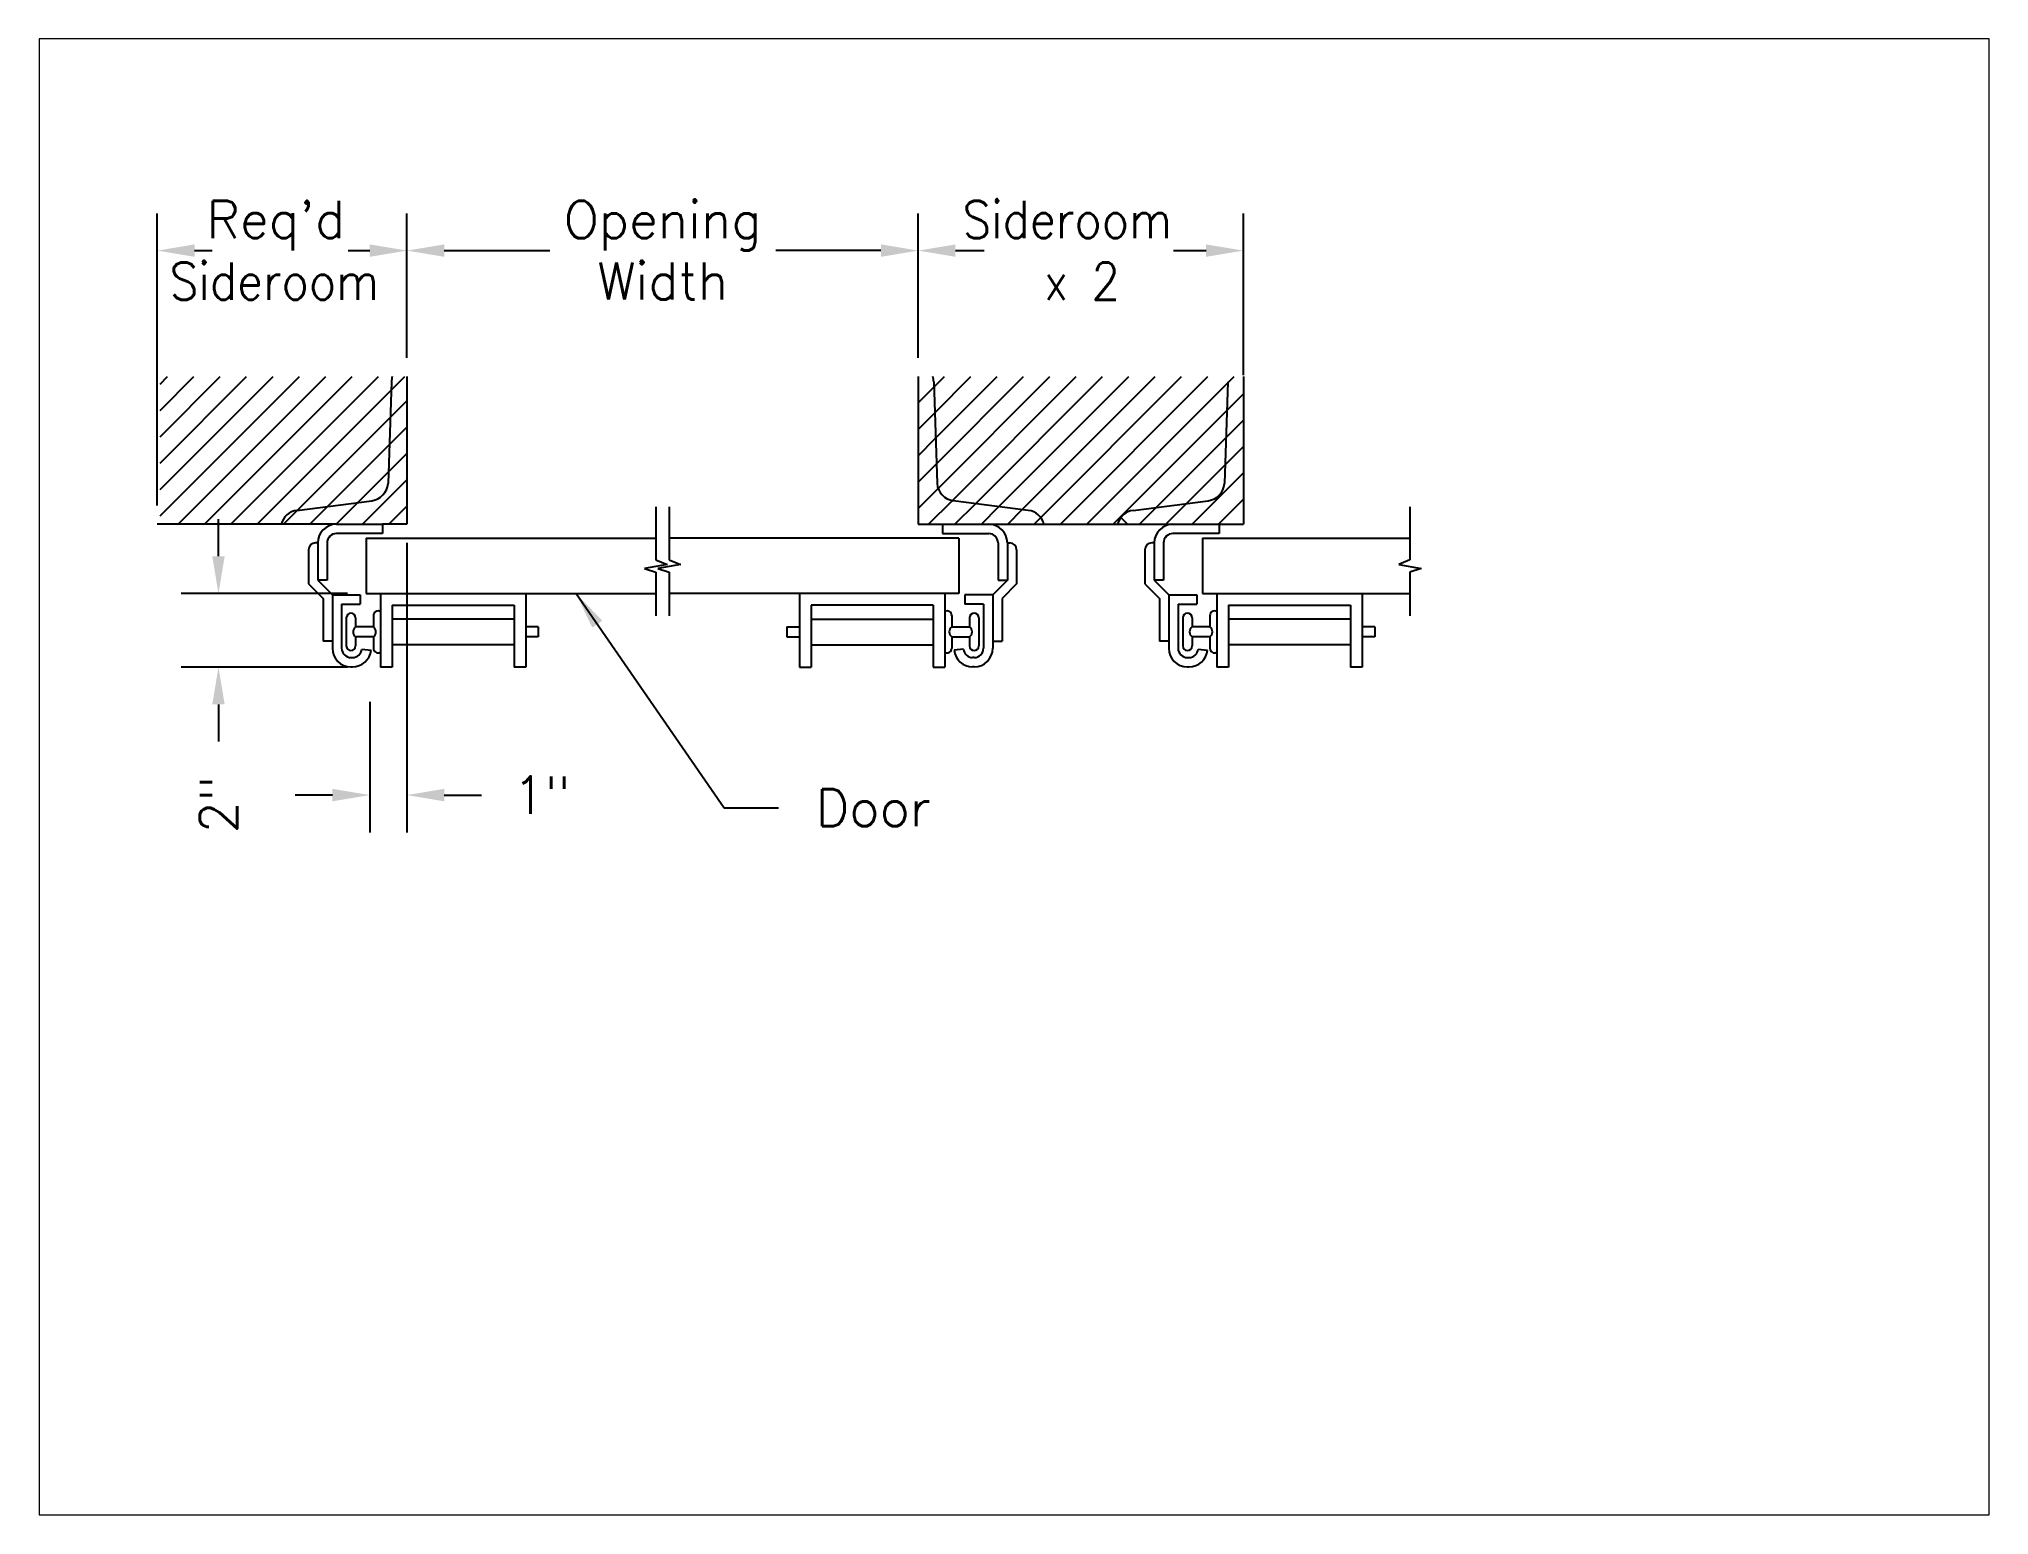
# Paper-space layout 'Layout1' of a CAD drawing. Extents: x 1.05 to 9.44, y 0.79 to 7.14.
# The model-space entities are those that its viewports show. They can reach past a viewport. Long polylines and large blocks are cut down to what shows.
import ezdxf

# ---------------------------------------------------------------- set-up
doc = ezdxf.new("R2010")
doc.units = 0
doc.header["$MEASUREMENT"] = 0
doc.layers.get('0').update_dxf_attribs({"linetype": 'CONTINUOUS'})
doc.layers.get('DEFPOINTS').update_dxf_attribs({"linetype": 'CONTINUOUS'})
doc.layers.add('AM_VIEWS', color=1, linetype='CONTINUOUS', lineweight=15, plot=False)
for name, color, linetype in [('R-ANNO-DIMS', 3, 'CONTINUOUS'), ('R-ANNO-TEXT', 6, 'CONTINUOUS'), ('R-SCAD-DET1', 1, 'CONTINUOUS'), ('R-SCAD-DET2', 4, 'CONTINUOUS'), ('R-SCAD-DET3', 5, 'CONTINUOUS')]:
    doc.layers.add(name, color=color, linetype=linetype)
doc.styles.add('ROMANS', font='romans')
doc.dimstyles.new('SCADARCH', dxfattribs={"dimscale": 8, "dimtxt": 0.125, "dimasz": 0.125, "dimexe": 0.125, "dimexo": 0.0625, "dimgap": 0.125, "dimtad": 0, "dimdec": 4, "dimzin": 3, "dimdsep": 46, "dimlunit": 4, "dimtxsty": 'ROMANS', "dimblk2": 'OBLIQUE', "dimcen": 0.1875, "dimclrd": 256, "dimclre": 256, "dimclrt": 256, "dimadec": 0, "dimazin": 0, "dimtfac": 1, "dimtdec": 4, "dimtofl": 0, "dimtmove": 0, "dimatfit": 3, "dimfxl": 0, "dimfrac": 1, "dimtolj": 1, "dimtzin": 3, "dimarcsym": 0})

# ---------------------------------------------------------------- blocks, each defined once
blk = doc.blocks.new('*D12')
at = {"layer": 'DEFPOINTS', "color": 0}
for p in [(52.991, 40.291), (49.027, 38.316), (52.991, 38.316)]:
    blk.add_point(p, dxfattribs=at)
at = {"layer": 'R-ANNO-DIMS', "lineweight": -2}
for p, q in [((49.027, 41.291), (49.027, 42.291)), ((52.491, 40.291), (48.027, 40.291)), ((52.491, 38.316), (48.027, 38.316)), ((49.027, 37.316), (49.027, 36.316))]:
    blk.add_line(p, q, dxfattribs=at)
at = {"layer": 'R-ANNO-DIMS'}
for points in [[(48.86, 41.291), (49.193, 41.291), (49.027, 40.291)], [(48.86, 37.316), (49.193, 37.316), (49.027, 38.316)]]:
    blk.add_solid(points, dxfattribs=at)
at = {"layer": 'R-ANNO-DIMS', "insert": (49.027, 34.625), "char_height": 1, "attachment_point": 5, "rotation": 90, "style": 'ROMANS'}
blk.add_mtext('\\A1;2"', dxfattribs=at)
blk = doc.blocks.new('_Oblique')
at = {"color": 0, "linetype": 'ByBlock', "lineweight": -2}
blk.add_line((-0.5, -0.5), (0.5, 0.5), dxfattribs=at)
blk = doc.blocks.new('*D13')
at = {"layer": 'DEFPOINTS', "color": 0}
for p in [(54.086, 42.15), (53.086, 37.882), (53.086, 34.88)]:
    blk.add_point(p, dxfattribs=at)
at = {"layer": 'R-ANNO-DIMS', "lineweight": -2}
for p, q in [((54.086, 41.65), (54.086, 33.88)), ((53.086, 37.382), (53.086, 33.88)), ((52.086, 34.88), (51.086, 34.88)), ((55.086, 34.88), (56.086, 34.88))]:
    blk.add_line(p, q, dxfattribs=at)
at = {"layer": 'R-ANNO-DIMS'}
for points in [[(52.086, 35.047), (52.086, 34.713), (53.086, 34.88)], [(55.086, 35.047), (55.086, 34.713), (54.086, 34.88)]]:
    blk.add_solid(points, dxfattribs=at)
at = {"layer": 'R-ANNO-DIMS', "insert": (57.705, 34.88), "char_height": 1, "attachment_point": 5, "style": 'ROMANS'}
blk.add_mtext('\\A1;1"', dxfattribs=at)

msp = doc.modelspace()

# ---------------------------------------------------------------- linework, layer by layer
at = {"layer": 'R-ANNO-DIMS'}
for p, q in [((47.3832, 42.64983), (47.3832, 50.49545)), ((54.08575, 46.61324), (54.08575, 50.49545)), ((54.08575, 46.61324), (54.08575, 50.49545)), ((67.81177, 46.61324), (67.81177, 50.49545)), ((67.81177, 46.61324), (67.81177, 50.49545)), ((76.54151, 46.14945), (76.54151, 50.49545)), ((48.3832, 49.49545), (48.85931, 49.49545)), ((52.51067, 49.49545), (53.08575, 49.49545)), ((55.08575, 49.49545), (57.92525, 49.49545)), ((66.81177, 49.49545), (63.98848, 49.49545)), ((68.81177, 49.49545), (69.58641, 49.49545)), ((74.66921, 49.49545), (75.54151, 49.49545))]:
    msp.add_line(p, q, dxfattribs=at)
for points in [[(48.3832, 49.66212), (48.3832, 49.32879), (47.3832, 49.49545)], [(53.08575, 49.66212), (53.08575, 49.32879), (54.08575, 49.49545)], [(55.08575, 49.66212), (55.08575, 49.32879), (54.08575, 49.49545)], [(66.81177, 49.66212), (66.81177, 49.32879), (67.81177, 49.49545)], [(68.81177, 49.66212), (68.81177, 49.32879), (67.81177, 49.49545)], [(75.54151, 49.66212), (75.54151, 49.32879), (76.54151, 49.49545)]]:
    msp.add_solid(points, dxfattribs=at)
at = {"layer": 'R-SCAD-DET1'}
for p, q in [((54.08575, 46.11324), (54.08575, 42.14983)), ((67.81177, 46.11324), (67.81177, 42.14983)), ((76.54151, 46.11324), (76.54151, 42.14983)), ((52.19291, 42.14983), (47.3832, 42.14983)), ((54.08575, 42.14983), (53.43104, 42.14983)), ((67.81177, 42.14983), (68.46648, 42.14983)), ((69.70461, 42.14983), (74.64867, 42.14983)), ((75.8868, 42.14983), (76.54151, 42.14983)), ((51.69291, 41.64983), (51.63041, 41.64983)), ((52.99095, 41.77961), (52.99095, 40.29051)), ((52.99095, 41.77961), (60.76811, 41.77961)), ((68.90657, 41.77961), (61.1294, 41.77961)), ((68.90657, 41.77961), (68.90657, 40.29051)), ((75.44671, 41.77961), (75.44671, 40.29051)), ((75.44671, 41.77961), (81.01376, 41.77961)), ((52.08369, 40.25905), (52.83369, 40.25905)), ((52.08369, 40.25905), (52.08369, 38.82155)), ((52.33369, 40.00905), (52.83369, 40.00905)), ((52.33369, 40.00905), (52.33369, 38.82155)), ((52.83369, 40.25905), (52.83369, 40.00905)), ((52.99095, 40.29051), (60.76811, 40.29051)), ((68.90657, 40.29051), (61.1294, 40.29051)), ((69.06383, 40.25905), (69.06383, 40.00905)), ((69.81383, 40.25905), (69.06383, 40.25905)), ((69.56383, 40.00905), (69.06383, 40.00905)), ((69.56383, 40.00905), (69.56383, 38.82155)), ((69.81383, 40.25905), (69.81383, 38.82155)), ((74.53945, 40.25905), (75.28945, 40.25905)), ((74.53945, 40.25905), (74.53945, 38.82155)), ((74.78945, 40.00905), (75.28945, 40.00905)), ((74.78945, 40.00905), (74.78945, 38.82155)), ((75.28945, 40.25905), (75.28945, 40.00905)), ((75.44671, 40.29051), (81.01376, 40.29051)), ((52.87289, 38.79701), (53.12168, 38.77246)), ((69.02463, 38.79701), (68.77583, 38.77246)), ((75.32865, 38.79701), (75.57745, 38.77246)), ((52.58369, 38.57155), (52.6241, 38.57155)), ((52.58369, 38.32155), (52.6241, 38.32155)), ((69.31383, 38.57155), (69.27342, 38.57155)), ((69.31383, 38.32155), (69.27342, 38.32155)), ((75.03945, 38.57155), (75.07986, 38.57155)), ((75.03945, 38.32155), (75.07986, 38.32155))]:
    msp.add_line(p, q, dxfattribs=at)
for centre, radius, start, end in [((54.16864, 45.95725), 0.5, 161.820801, 178.093538), ((67.72888, 45.95725), 0.5, 1.906462, 18.179199), ((52.58369, 38.82155), 0.5, 180, 270), ((52.58369, 38.82155), 0.25, 180, 270), ((52.6241, 38.82155), 0.25, 270, 354.365962), ((52.6241, 38.82155), 0.5, 270, 354.365962), ((69.27342, 38.82155), 0.5, 185.634038, 270), ((69.27342, 38.82155), 0.25, 185.634038, 270), ((69.31383, 38.82155), 0.25, 270, 0), ((69.31383, 38.82155), 0.5, 270, 0), ((75.03945, 38.82155), 0.5, 180, 270), ((75.03945, 38.82155), 0.25, 180, 270), ((75.07986, 38.82155), 0.25, 270, 354.365962), ((75.07986, 38.82155), 0.5, 270, 354.365962)]:
    msp.add_arc(centre, radius, start, end, dxfattribs=at)
at = {"layer": 'R-SCAD-DET2'}
for p, q in [((53.66892, 45.97388), (53.57802, 43.24291)), ((68.2286, 45.97388), (68.3195, 43.24291)), ((76.12468, 45.97388), (76.03378, 43.24291)), ((51.12976, 42.52206), (53.14355, 42.78297)), ((60.76811, 42.61925), (60.76811, 41.19808)), ((61.1294, 42.61925), (61.1294, 41.19808)), ((70.76776, 42.52206), (68.75397, 42.78297)), ((73.58552, 42.52206), (75.59931, 42.78297)), ((81.01376, 42.61925), (81.01376, 41.19808)), ((52.19291, 42.14983), (53.43104, 42.14983)), ((53.43104, 41.89983), (52.19291, 41.89983)), ((53.43104, 42.14983), (53.43104, 41.89983)), ((68.46648, 42.14983), (69.70461, 42.14983)), ((68.46648, 42.14983), (68.46648, 41.89983)), ((68.46648, 41.89983), (69.70461, 41.89983)), ((74.64867, 42.14983), (75.8868, 42.14983)), ((75.8868, 41.89983), (74.64867, 41.89983)), ((75.8868, 42.14983), (75.8868, 41.89983)), ((51.44291, 41.46233), (51.44291, 40.54628)), ((51.69291, 41.64983), (51.69291, 40.64983)), ((51.94291, 41.64983), (51.94291, 40.64983)), ((69.95461, 41.64983), (69.95461, 40.64983)), ((70.20461, 41.64983), (70.26711, 41.64983)), ((70.20461, 41.64983), (70.20461, 40.64983)), ((70.45461, 41.46233), (70.45461, 40.54628)), ((73.89867, 41.46233), (73.89867, 40.54628)), ((74.14867, 41.64983), (74.08617, 41.64983)), ((74.14867, 41.64983), (74.14867, 40.64983)), ((74.39867, 41.64983), (74.39867, 40.64983)), ((61.07156, 41.06666), (60.46356, 40.96291)), ((60.46356, 40.96291), (60.76811, 40.86836)), ((60.76811, 41.19808), (61.07156, 41.06666)), ((60.76811, 40.86836), (60.76811, 39.68794)), ((61.43285, 41.06666), (60.82485, 40.96291)), ((60.82485, 40.96291), (61.1294, 40.86836)), ((61.1294, 41.19808), (61.43285, 41.06666)), ((61.1294, 40.86836), (61.1294, 39.68794)), ((81.01376, 41.19808), (80.71031, 41.06666)), ((80.71031, 41.06666), (81.31832, 40.96291)), ((81.31832, 40.96291), (81.01376, 40.86836)), ((81.01376, 40.86836), (81.01376, 39.68794)), ((51.44291, 40.54628), (51.83369, 40.1555)), ((51.94291, 40.64983), (51.69291, 40.64983)), ((51.69291, 40.64983), (52.08369, 40.25905)), ((70.20461, 40.64983), (69.81383, 40.25905)), ((69.95461, 40.64983), (70.20461, 40.64983)), ((70.45461, 40.54628), (70.06383, 40.1555)), ((73.89867, 40.54628), (74.28945, 40.1555)), ((74.39867, 40.64983), (74.14867, 40.64983)), ((74.14867, 40.64983), (74.53945, 40.25905)), ((51.83369, 40.1555), (51.83369, 39.01426)), ((53.37296, 40.29051), (53.37296, 38.31551)), ((53.68546, 39.97801), (56.96388, 39.97801)), ((53.68546, 39.97801), (53.68546, 38.31551)), ((56.96388, 39.97801), (56.96388, 38.31551)), ((57.27638, 40.29051), (57.27638, 38.31551)), ((64.62114, 40.29051), (64.62114, 38.31551)), ((68.21205, 39.97801), (64.93364, 39.97801)), ((64.93364, 39.97801), (64.93364, 38.31551)), ((68.21205, 39.97801), (68.21205, 38.31551)), ((68.52455, 40.29051), (68.52455, 38.31551)), ((70.06383, 40.1555), (70.06383, 39.01426)), ((74.28945, 40.1555), (74.28945, 39.01426)), ((75.82873, 40.29051), (75.82873, 38.31551)), ((76.14123, 39.97801), (79.41964, 39.97801)), ((76.14123, 39.97801), (76.14123, 38.31551)), ((79.41964, 39.97801), (79.41964, 38.31551)), ((79.73214, 40.29051), (79.73214, 38.31551)), ((52.45869, 39.63538), (52.45869, 38.88405)), ((52.70869, 39.63538), (52.70869, 39.39324)), ((53.18542, 39.39324), (52.70869, 39.39324)), ((53.18542, 39.69788), (53.18542, 39.39324)), ((56.96388, 39.60324), (53.68546, 39.60324)), ((57.61329, 39.39324), (57.27638, 39.39324)), ((57.61329, 39.39324), (57.61329, 39.12619)), ((64.28422, 39.39324), (64.62114, 39.39324)), ((64.28422, 39.39324), (64.28422, 39.12619)), ((64.93364, 39.60324), (68.21205, 39.60324)), ((68.7121, 39.69788), (68.7121, 39.39324)), ((68.7121, 39.39324), (69.18883, 39.39324)), ((69.18883, 39.63538), (69.18883, 39.39324)), ((69.43883, 39.63538), (69.43883, 38.88405)), ((74.91445, 39.63538), (74.91445, 38.88405)), ((75.16445, 39.63538), (75.16445, 39.39324)), ((75.64118, 39.39324), (75.16445, 39.39324)), ((75.64118, 39.69788), (75.64118, 39.39324)), ((79.41964, 39.60324), (76.14123, 39.60324)), ((80.06906, 39.39324), (79.73214, 39.39324)), ((80.06906, 39.39324), (80.06906, 39.12619)), ((52.08369, 39.01426), (51.83369, 39.01426)), ((52.70869, 39.12619), (52.70869, 38.88405)), ((53.18542, 39.12619), (52.70869, 39.12619)), ((53.18542, 39.12619), (53.18542, 38.82155)), ((56.96388, 38.91596), (53.68546, 38.91596)), ((57.61329, 39.12619), (57.27638, 39.12619)), ((64.28422, 39.12619), (64.62114, 39.12619)), ((64.93364, 38.91596), (68.21205, 38.91596)), ((68.7121, 39.12619), (69.18883, 39.12619)), ((68.7121, 39.12619), (68.7121, 38.82155)), ((69.18883, 39.12619), (69.18883, 38.88405)), ((69.81383, 39.01426), (70.06383, 39.01426)), ((74.53945, 39.01426), (74.28945, 39.01426)), ((75.64118, 39.12619), (75.16445, 39.12619)), ((75.16445, 39.12619), (75.16445, 38.88405)), ((75.64118, 39.12619), (75.64118, 38.82155)), ((79.41964, 38.91596), (76.14123, 38.91596)), ((80.06906, 39.12619), (79.73214, 39.12619)), ((53.68546, 38.31551), (53.37296, 38.31551)), ((57.27638, 38.31551), (56.96388, 38.31551)), ((64.62114, 38.31551), (64.93364, 38.31551)), ((68.21205, 38.31551), (68.52455, 38.31551)), ((76.14123, 38.31551), (75.82873, 38.31551)), ((79.73214, 38.31551), (79.41964, 38.31551))]:
    msp.add_line(p, q, dxfattribs=at)
for centre, radius, start, end in [((53.07931, 43.27883), 0.5, 277.38235, 355.879729), ((68.81821, 43.27883), 0.5, 184.120271, 262.61765), ((75.53507, 43.27883), 0.5, 277.38235, 355.879729), ((51.194, 42.0262), 0.5, 97.38235, 165.68485), ((70.70351, 42.0262), 0.5, 14.31515, 82.61765), ((73.64977, 42.0262), 0.5, 97.38235, 165.68485), ((52.19291, 41.64983), 0.5, 90, 180), ((52.19291, 41.64983), 0.25, 90, 180), ((69.70461, 41.64983), 0.5, 0, 90), ((69.70461, 41.64983), 0.25, 0, 90), ((74.64867, 41.64983), 0.5, 90, 180), ((74.64867, 41.64983), 0.25, 90, 180), ((51.63041, 41.46233), 0.1875, 90, 180), ((70.26711, 41.46233), 0.1875, 0, 90), ((74.08617, 41.46233), 0.1875, 90, 180), ((53.31042, 39.69788), 0.125, 59.975044, 180), ((68.5871, 39.69788), 0.125, 0, 120.024956), ((75.76618, 39.69788), 0.125, 59.975044, 180), ((52.58369, 39.63538), 0.125, 0, 180), ((52.80752, 39.25971), 0.16612, 126.507342, 233.492658), ((53.08659, 39.25971), 0.16612, 306.507342, 53.492658), ((68.81093, 39.25971), 0.16612, 126.507342, 233.492658), ((69.31383, 39.63538), 0.125, 0, 180), ((69.09, 39.25971), 0.16612, 306.507342, 53.492658), ((75.03945, 39.63538), 0.125, 0, 180), ((75.26328, 39.25971), 0.16612, 126.507342, 233.492658), ((75.54235, 39.25971), 0.16612, 306.507342, 53.492658), ((52.58369, 38.88405), 0.125, 180, 0), ((53.31042, 38.82155), 0.125, 180, 300.024956), ((68.5871, 38.82155), 0.125, 239.975044, 0), ((69.31383, 38.88405), 0.125, 180, 0), ((75.03945, 38.88405), 0.125, 180, 0), ((75.76618, 38.82155), 0.125, 180, 300.024956)]:
    msp.add_arc(centre, radius, start, end, dxfattribs=at)
at = {"layer": 'R-SCAD-DET3'}
for p, q in [((47.45941, 45.91057), (47.66208, 46.11324)), ((47.45941, 45.20347), (48.36919, 46.11324)), ((47.45941, 44.49636), (49.07629, 46.11324)), ((47.45941, 43.78925), (49.7834, 46.11324)), ((47.45941, 43.08215), (50.49051, 46.11324)), ((47.45941, 42.37504), (51.19761, 46.11324)), ((47.94131, 42.14983), (51.90472, 46.11324)), ((48.64842, 42.14983), (52.61183, 46.11324)), ((49.35553, 42.14983), (53.31893, 46.11324)), ((53.66142, 45.74862), (54.02604, 46.11324)), ((68.2335, 45.82672), (68.52002, 46.11324)), ((68.25628, 45.14239), (69.22713, 46.11324)), ((68.27905, 44.45806), (69.93424, 46.11324)), ((68.30183, 43.77373), (70.64134, 46.11324)), ((68.34696, 43.11174), (71.34845, 46.11324)), ((68.72914, 42.78683), (72.05556, 46.11324)), ((69.35458, 42.70516), (72.76266, 46.11324)), ((69.98058, 42.62405), (73.46977, 46.11324)), ((70.60658, 42.54294), (74.17688, 46.11324)), ((71.10068, 42.32994), (74.88398, 46.11324)), ((71.62768, 42.14983), (75.59109, 46.11324)), ((72.33479, 42.14983), (76.2982, 46.11324)), ((50.06263, 42.14983), (53.66142, 45.74862)), ((67.81177, 45.40498), (68.2335, 45.82672)), ((73.0419, 42.14983), (76.54151, 45.64945)), ((53.63707, 45.01717), (54.08575, 45.46584)), ((67.81177, 44.69788), (68.25628, 45.14239)), ((51.14378, 42.52388), (53.63707, 45.01717)), ((53.61273, 44.28571), (54.08575, 44.75874)), ((73.749, 42.14983), (76.54151, 44.94234)), ((51.95614, 42.62913), (53.61273, 44.28571)), ((53.58838, 43.55426), (54.08575, 44.05163)), ((67.81177, 43.99077), (68.27905, 44.45806)), ((74.45611, 42.14983), (76.54151, 44.23524)), ((52.7685, 42.73438), (53.58838, 43.55426)), ((67.81177, 43.28366), (68.30183, 43.77373)), ((75.16322, 42.14983), (76.54151, 43.52813)), ((52.89106, 42.14983), (54.08575, 43.34452)), ((67.81177, 42.57656), (68.34696, 43.11174)), ((50.76974, 42.14983), (51.14378, 42.52388)), ((51.47685, 42.14983), (51.95614, 42.62913)), ((52.18395, 42.14983), (52.7685, 42.73438)), ((53.59817, 42.14983), (54.08575, 42.63742)), ((68.09215, 42.14983), (68.72914, 42.78683)), ((68.79926, 42.14983), (69.35458, 42.70516)), ((69.50636, 42.14983), (69.98058, 42.62405)), ((70.21347, 42.14983), (70.60658, 42.54294)), ((75.87032, 42.14983), (76.54151, 42.82102)), ((70.92058, 42.14983), (71.10068, 42.32994)), ((73.4327, 42.14983), (73.2526, 42.32994))]:
    msp.add_line(p, q, dxfattribs=at)

# ---------------------------------------------------------------- texts
at = {"layer": 'R-ANNO-DIMS', "style": 'ROMANS'}
msp.add_text("Req'd", height=1, dxfattribs=at).set_placement((48.70484, 49.83351))
at = {"layer": 'R-ANNO-DIMS', "style": 'ROMANS', "width": 0.9}
for s, p in [('Sideroom', (68.99735, 49.83012)), ('Sideroom', (47.7141, 48.17867)), ('x 2', (71.18666, 48.17759))]:
    msp.add_text(s, height=1, dxfattribs=at).set_placement(p)
at = {"layer": 'R-ANNO-DIMS', "char_height": 1, "attachment_point": 5, "style": 'ROMANS'}
for s, insert in [('Opening', (60.95173, 50.16191)), ('Width', (60.95173, 48.67906))]:
    msp.add_mtext(s, dxfattribs=dict(at, insert=insert))
at = {"layer": 'R-ANNO-TEXT', "insert": (65.06088, 35.04139), "char_height": 1, "attachment_point": 1, "style": 'ROMANS'}
msp.add_mtext('\\A1;Door', dxfattribs=at)

# ---------------------------------------------------------------- dimensions: what is measured, and where the dimension line sits
at = {"layer": 'R-ANNO-DIMS'}
dim = msp.add_linear_dim(base=(49.02652, 38.31551), p1=(52.99095, 40.29051), p2=(52.99095, 38.31551), angle=90, dimstyle='SCADARCH', dxfattribs=at)
dim.commit()
dim.dimension.update_dxf_attribs({"geometry": '*D12', "text_midpoint": (49.02652, 34.62503), "dimtype": 160})
dim = msp.add_linear_dim(base=(53.08575, 34.88005), p1=(54.08575, 42.14983), p2=(53.08575, 37.88198), dimstyle='SCADARCH', dxfattribs=at)
dim.commit()
dim.dimension.update_dxf_attribs({"geometry": '*D13', "text_midpoint": (57.7048, 34.88005), "dimtype": 160})

# ---------------------------------------------------------------- leaders
at = {"layer": 'R-ANNO-TEXT', "annotation_type": 0, "has_hookline": 1, "hookline_direction": 0, "text_width": 3.19048}
msp.add_leader([(58.62724, 40.29051), (62.60291, 34.54139), (64.06088, 34.54139)], dimstyle='SCADARCH', override={"dimgap": 0.125, "dimtad": 0}, dxfattribs=at)

psp = doc.layouts.get("Layout1")

# ---------------------------------------------------------------- viewports
at = {"layer": 'AM_VIEWS'}
psp.add_viewport(center=(5.2438, 3.9688), size=(8.39, 6.35), view_center_point=(70.38361, 35.36576), view_height=39.6209886, dxfattribs=at)

doc.saveas('drawing.dxf')
